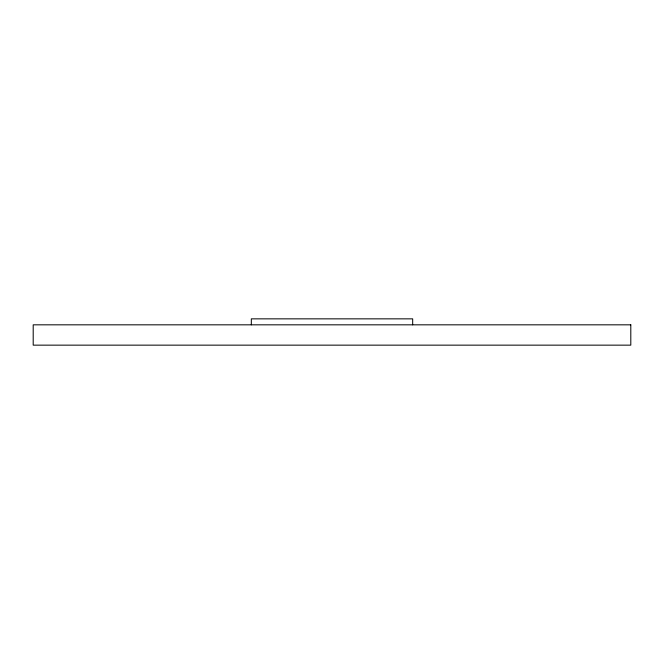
<?xml version="1.0" encoding="UTF-8"?>
<svg xmlns="http://www.w3.org/2000/svg" width="664" height="664" viewBox="0 0 664 664"><rect width="100%" height="100%" fill="white"/><g stroke="black" fill="none" stroke-linecap="round" stroke-linejoin="round"><path stroke-width="1" d="M412.676 324.829L412.676 318.853L251.324 318.853L251.324 324.829M630.8 324.829L33.2 324.829L33.2 345.147L630.8 345.147L630.8 324.829"/></g></svg>
